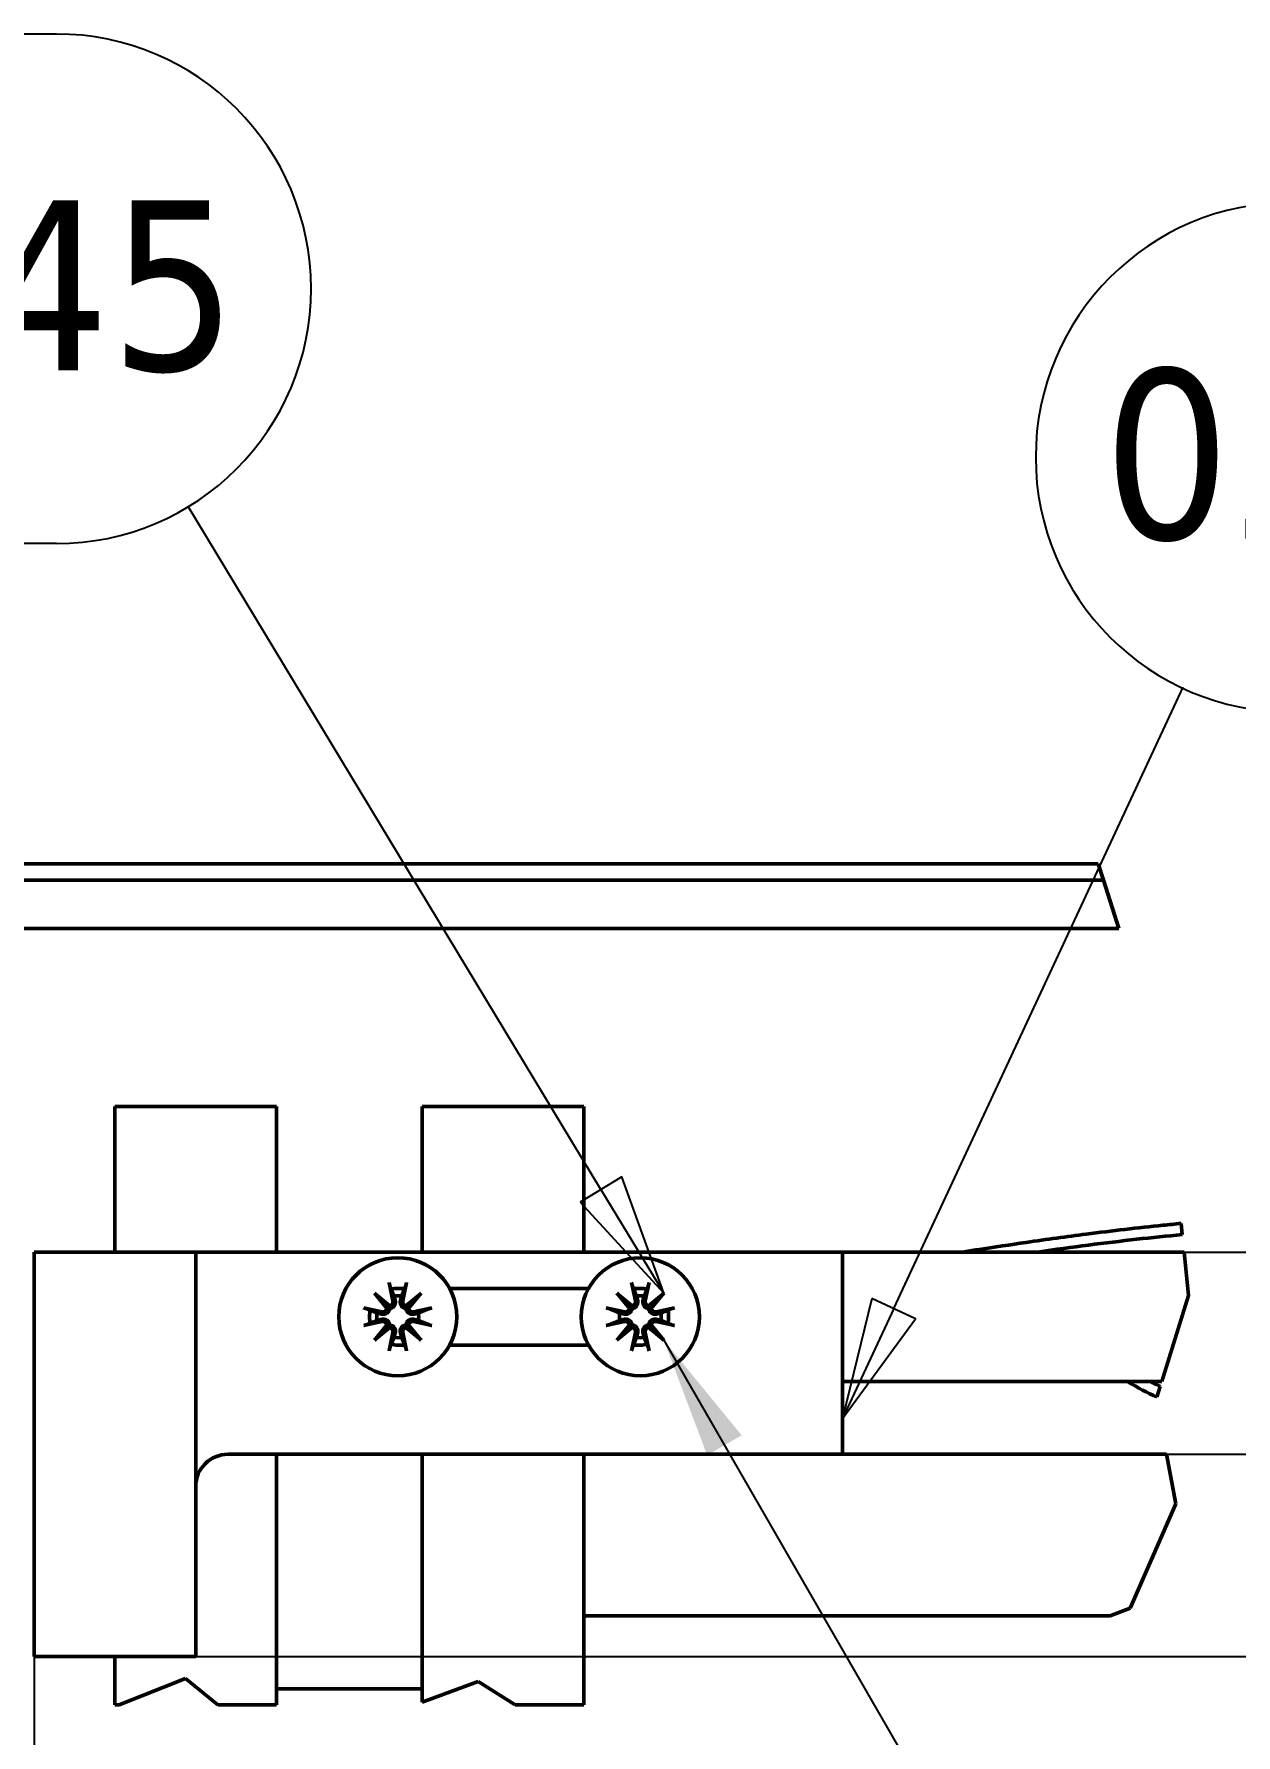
# Model space of a CAD drawing. Header units: millimetres. Extents: x -1346 to 2520, y -2365 to 1874.
# Drawn here: x 876.8 to 1025.5, y 190.1 to 400.4 of the extents above; entities that cross this region are included whole.
import ezdxf

# ---------------------------------------------------------------- set-up
doc = ezdxf.new("R2010")
doc.units = ezdxf.units.MM
doc.header["$LTSCALE"] = 6
for name, color, linetype, lineweight in [('Break Line (ISO)', 7, 'Continuous', 50), ('Dimension (ISO)', 7, 'Continuous', 25), ('Symbol (ISO)', 7, 'Continuous', 25), ('Visible (ISO)', 7, 'Continuous', 50)]:
    doc.layers.add(name, color=color, linetype=linetype, lineweight=lineweight)
doc.styles.add('Note Text (ISO)', font='tahoma.ttf')
doc.dimstyles.new('Default (ISO)', dxfattribs={"dimscale": 6, "dimtxt": 3.5, "dimasz": 2.5, "dimexe": 3.175, "dimexo": 0, "dimgap": 0.762, "dimtad": 1, "dimrnd": 1e-08, "dimzin": 0, "dimtxsty": 'Note Text (ISO)', "dimcen": 0.09, "dimdle": 10, "dimclrd": 256, "dimclre": 256, "dimclrt": 256, "dimazin": 0, "dimtfac": 1.001486, "dimtmove": 0, "dimatfit": 3, "dimfxl": 1, "dimtolj": 1, "dimtzin": 0, "dimlwd": -1, "dimlwe": -1, "dimarcsym": 0})
doc.dimstyles.new('Default - Method 1b (ISO)$7', dxfattribs={"dimscale": 6, "dimtxt": 3.5, "dimasz": 2.5, "dimexe": 3.175, "dimexo": 0, "dimgap": 0.762, "dimtad": 1, "dimtoh": 1, "dimrnd": 1e-08, "dimtxsty": 'Note Text (ISO)', "dimcen": 0.09, "dimdle": 10, "dimclrd": 256, "dimclre": 256, "dimclrt": 256, "dimazin": 2, "dimtfac": 1, "dimtmove": 0, "dimatfit": 3, "dimfxl": 1, "dimtolj": 1, "dimlwd": -1, "dimlwe": -1, "dimarcsym": 0})

# ---------------------------------------------------------------- blocks, each defined once
blk = doc.blocks.new('*D50')
at = {"layer": 'Defpoints', "color": 0, "transparency": 16777216}
for p in [(744.84, 233.82), (876.84, 199.82), (876.84, 140.86)]:
    blk.add_point(p, dxfattribs=at)
at = {"layer": 'Dimension (ISO)', "transparency": 16777216}
for p, q in [((744.84, 233.82), (744.84, 121.81)), ((876.84, 199.82), (876.84, 121.81)), ((759.84, 140.86), (861.84, 140.86))]:
    blk.add_line(p, q, dxfattribs=at)
for points in [[(759.84, 143.36), (759.84, 138.36), (744.84, 140.86)], [(861.84, 143.36), (861.84, 138.36), (876.84, 140.86)]]:
    blk.add_solid(points, dxfattribs=at)
at = {"layer": 'Dimension (ISO)', "transparency": 16777216, "insert": (796.14, 167.26), "char_height": 21, "attachment_point": 1, "style": 'Note Text (ISO)'}
blk.add_mtext('\\A1;66', dxfattribs=at)
blk = doc.blocks.new('Balloon24')
at = {"layer": 'Symbol (ISO)'}
for p, q in [((172.04, 63.265), (172.201, 63.265)), ((163.863, 40.471), (169.831, 53.275)), ((172.04, 52.765), (172.201, 52.765)), ((163.41, 40.682), (162.807, 38.205)), ((164.316, 40.26), (163.41, 40.682)), ((163.863, 40.471), (162.807, 38.205)), ((162.807, 38.205), (164.316, 40.26))]:
    blk.add_line(p, q, dxfattribs=at)
at = {"layer": 'Symbol (ISO)', "flags": 128}
blk.add_lwpolyline([(163.41, 40.682), (162.807, 38.205), (164.316, 40.26), (163.41, 40.682)], dxfattribs=at)
at = {"layer": 'Symbol (ISO)'}
for centre, start, end in [((172.04, 58.015), 90, 270), ((172.201, 58.015), 270, 90)]:
    blk.add_arc(centre, 5.25, start, end, dxfattribs=at)
blk.add_solid([(163.41, 40.682), (162.807, 38.205), (164.316, 40.26), (163.41, 40.682)], dxfattribs=at)
at = {"layer": 'Symbol (ISO)', "insert": (172.121, 58.052), "char_height": 3.5, "attachment_point": 5, "style": 'Note Text (ISO)'}
blk.add_mtext('025', dxfattribs=at)
blk = doc.blocks.new('*D52')
at = {"layer": 'Defpoints', "color": 0, "transparency": 16777216}
for p in [(896.84, 249.82), (896.84, 199.82), (1148.14, 199.82)]:
    blk.add_point(p, dxfattribs=at)
at = {"layer": 'Dimension (ISO)', "transparency": 16777216}
for p, q in [((1148.14, 249.82), (1148.14, 322.77)), ((896.84, 249.82), (1167.19, 249.82)), ((1148.14, 214.82), (1148.14, 234.82)), ((896.84, 199.82), (1167.19, 199.82))]:
    blk.add_line(p, q, dxfattribs=at)
for points in [[(1145.64, 234.82), (1150.64, 234.82), (1148.14, 249.82)], [(1145.64, 214.82), (1150.64, 214.82), (1148.14, 199.82)]]:
    blk.add_solid(points, dxfattribs=at)
at = {"layer": 'Dimension (ISO)', "transparency": 16777216, "insert": (1121.7, 289.7), "char_height": 21, "attachment_point": 1, "rotation": 90, "style": 'Note Text (ISO)'}
blk.add_mtext('\\A1;25', dxfattribs=at)
blk = doc.blocks.new('Balloon25')
at = {"layer": 'Symbol (ISO)'}
for p, q in [((146.602, 66.738), (136.815, 66.738)), ((157.829, 42.926), (149.315, 57.003)), ((146.602, 56.238), (136.815, 56.238)), ((158.257, 43.185), (157.402, 42.667)), ((159.123, 40.787), (158.257, 43.185)), ((157.829, 42.926), (159.123, 40.787)), ((157.402, 42.667), (159.123, 40.787))]:
    blk.add_line(p, q, dxfattribs=at)
at = {"layer": 'Symbol (ISO)', "flags": 128}
blk.add_lwpolyline([(157.402, 42.667), (159.123, 40.787), (158.257, 43.185), (157.402, 42.667)], dxfattribs=at)
at = {"layer": 'Symbol (ISO)'}
for centre, start, end in [((136.815, 61.488), 90, 270), ((146.602, 61.488), 270, 90)]:
    blk.add_arc(centre, 5.25, start, end, dxfattribs=at)
blk.add_solid([(157.402, 42.667), (159.123, 40.787), (158.257, 43.185), (157.402, 42.667)], dxfattribs=at)
at = {"layer": 'Symbol (ISO)', "insert": (141.708, 61.525), "char_height": 3.5, "attachment_point": 5, "style": 'Note Text (ISO)'}
blk.add_mtext('10-1045', dxfattribs=at)
blk = doc.blocks.new('*D58')
at = {"layer": 'Defpoints', "color": 0, "transparency": 16777216}
for p in [(1019.09, 249.82), (976.84, 224.82), (1115.09, 224.82)]:
    blk.add_point(p, dxfattribs=at)
at = {"layer": 'Dimension (ISO)', "transparency": 16777216}
for p, q in [((1115.09, 264.82), (1115.09, 349.2)), ((1019.09, 249.82), (1134.14, 249.82)), ((1115.09, 224.82), (1115.09, 249.82)), ((976.84, 224.82), (1134.14, 224.82)), ((1115.09, 209.82), (1115.09, 194.82))]:
    blk.add_line(p, q, dxfattribs=at)
for points in [[(1112.59, 264.82), (1117.59, 264.82), (1115.09, 249.82)], [(1112.59, 209.82), (1117.59, 209.82), (1115.09, 224.82)]]:
    blk.add_solid(points, dxfattribs=at)
at = {"layer": 'Dimension (ISO)', "transparency": 16777216, "insert": (1083.86, 293.27), "char_height": 21, "attachment_point": 1, "rotation": 90, "style": 'Note Text (ISO)'}
blk.add_mtext('\\A1;12,5', dxfattribs=at)

msp = doc.modelspace()

# ---------------------------------------------------------------- linework, layer by layer
at = {"layer": 'Break Line (ISO)'}
for p, q in [((1008.49, 297.82), (1009.12, 295.82)), ((1009.12, 295.82), (1011.01, 289.82)), ((1018.73, 253.36), (1018.87, 251.98)), ((1019.09, 249.82), (1019.64, 244.46)), ((1019.64, 244.46), (1016.34, 233.82)), ((1016.15, 233.21), (1015.74, 231.88)), ((1018.08, 218.69), (1016.92, 224.82)), ((1012.42, 205.8), (1018.08, 218.69)), ((1009.94, 204.82), (1012.42, 205.8)), ((887.39, 193.82), (895.58, 197.11)), ((895.58, 197.11), (899.59, 193.82)), ((924.84, 194.15), (931.78, 196.7)), ((931.78, 196.7), (936.34, 193.82))]:
    msp.add_line(p, q, dxfattribs=at)
at = {"layer": 'Visible (ISO)'}
for p, q in [((769.84, 297.82), (1008.49, 297.82)), ((744.84, 295.82), (1009.12, 295.82)), ((744.84, 289.82), (1011.01, 289.82)), ((886.84, 267.82), (886.84, 249.82)), ((906.84, 267.82), (886.84, 267.82)), ((906.84, 249.82), (906.84, 267.82)), ((924.84, 267.82), (924.84, 249.82)), ((944.84, 267.82), (924.84, 267.82)), ((944.84, 249.82), (944.84, 267.82)), ((896.84, 249.82), (876.84, 249.82)), ((876.84, 249.82), (876.84, 199.82)), ((896.84, 199.82), (896.84, 249.82)), ((896.84, 249.82), (976.84, 249.82)), ((976.84, 249.82), (976.84, 224.82)), ((976.84, 249.82), (1019.09, 249.82)), ((918.94, 244.72), (920.84, 243.17)), ((918.94, 244.72), (920.49, 243.18)), ((920.5, 242.83), (918.94, 244.72)), ((920.76, 246.04), (921.24, 243.78)), ((922.69, 245.32), (921.84, 245.32)), ((922.92, 246.04), (922.45, 243.78)), ((922.85, 243.17), (924.74, 244.72)), ((924.74, 244.72), (923.18, 242.83)), ((924.74, 244.72), (923.19, 243.18)), ((945.43, 245.32), (928.25, 245.32)), ((948.94, 244.72), (950.84, 243.17)), ((948.94, 244.72), (950.49, 243.18)), ((950.5, 242.83), (948.94, 244.72)), ((950.76, 246.04), (951.24, 243.78)), ((951.84, 245.32), (950.99, 245.32)), ((952.92, 246.04), (952.45, 243.78)), ((952.85, 243.17), (954.74, 244.72)), ((954.74, 244.72), (953.18, 242.83)), ((954.74, 244.72), (953.19, 243.18)), ((917.62, 242.91), (919.88, 242.43)), ((920.49, 243.18), (920.82, 242.84)), ((923.19, 243.18), (922.86, 242.84)), ((926.06, 242.91), (923.8, 242.43)), ((947.62, 242.91), (949.88, 242.43)), ((950.49, 243.18), (950.82, 242.84)), ((953.19, 243.18), (952.86, 242.84)), ((956.06, 242.91), (953.8, 242.43)), ((917.62, 240.74), (919.88, 241.22)), ((918.94, 238.92), (920.5, 240.82)), ((920.84, 240.48), (918.94, 238.92)), ((918.94, 238.92), (920.49, 240.47)), ((920.49, 240.47), (920.82, 240.81)), ((920.76, 237.61), (921.24, 239.87)), ((922.92, 237.61), (922.45, 239.87)), ((924.74, 238.92), (922.85, 240.48)), ((923.19, 240.47), (922.86, 240.81)), ((923.18, 240.82), (924.74, 238.92)), ((924.74, 238.92), (923.19, 240.47)), ((926.06, 240.74), (923.8, 241.22)), ((947.62, 240.74), (949.88, 241.22)), ((948.94, 238.92), (950.5, 240.82)), ((950.84, 240.48), (948.94, 238.92)), ((948.94, 238.92), (950.49, 240.47)), ((950.49, 240.47), (950.82, 240.81)), ((950.76, 237.61), (951.24, 239.87)), ((952.92, 237.61), (952.45, 239.87)), ((954.74, 238.92), (952.85, 240.48)), ((953.19, 240.47), (952.86, 240.81)), ((953.18, 240.82), (954.74, 238.92)), ((954.74, 238.92), (953.19, 240.47)), ((956.06, 240.74), (953.8, 241.22)), ((921.84, 238.32), (922.69, 238.32)), ((928.25, 238.32), (945.43, 238.32)), ((950.99, 238.32), (951.84, 238.32)), ((976.84, 233.82), (1016.34, 233.82)), ((976.84, 224.82), (900.84, 224.82)), ((906.84, 224.82), (906.84, 214.82)), ((924.84, 214.82), (924.84, 224.82)), ((944.84, 224.82), (944.84, 214.82)), ((1016.92, 224.82), (976.84, 224.82)), ((906.84, 193.82), (906.84, 214.82)), ((924.84, 214.82), (924.84, 194.15)), ((944.84, 193.82), (944.84, 214.82)), ((1009.94, 204.82), (944.84, 204.82)), ((876.84, 199.82), (896.84, 199.82)), ((886.84, 199.82), (886.84, 193.82)), ((924.84, 195.82), (906.84, 195.82)), ((887.39, 193.82), (886.84, 193.82)), ((906.84, 193.82), (899.59, 193.82)), ((944.84, 193.82), (936.34, 193.82))]:
    msp.add_line(p, q, dxfattribs=at)
for centre in [(921.84, 241.82), (951.84, 241.82)]:
    msp.add_circle(centre, 7.3, dxfattribs=at)
for centre, radius, start, end in [((921.84, 241.82), 3.5, 90, 103.7084), ((921.84, 241.82), 2.59, 79.7707, 100.2293), ((951.84, 241.82), 2.59, 79.7707, 100.2293), ((951.84, 241.82), 3.5, 76.2916, 90), ((921.84, 241.82), 3.5, 166.2916, 193.7084), ((921.84, 241.82), 2.59, 169.7707, 190.2293), ((919.99, 242.94), 0.521, 258.0665, 347.8988), ((920.73, 243.67), 0.521, 282.1012, 11.9335), ((922.96, 243.67), 0.521, 168.0665, 257.8988), ((923.69, 242.94), 0.521, 192.1012, 281.9335), ((921.84, 241.82), 2.59, 349.7707, 10.2293), ((951.84, 241.82), 2.59, 169.7707, 190.2293), ((949.99, 242.94), 0.521, 258.0665, 347.8988), ((950.73, 243.67), 0.521, 282.1012, 11.9335), ((952.96, 243.67), 0.521, 168.0665, 257.8988), ((953.69, 242.94), 0.521, 192.1012, 281.9335), ((951.84, 241.82), 2.59, 349.7707, 10.2293), ((951.84, 241.82), 3.5, 346.2916, 13.7084), ((919.99, 240.71), 0.521, 12.1012, 101.9335), ((920.73, 239.97), 0.521, 348.0665, 77.8988), ((922.96, 239.97), 0.521, 102.1012, 191.9335), ((923.69, 240.71), 0.521, 78.0665, 167.8988), ((949.99, 240.71), 0.521, 12.1012, 101.9335), ((950.73, 239.97), 0.521, 348.0665, 77.8988), ((952.96, 239.97), 0.521, 102.1012, 191.9335), ((953.69, 240.71), 0.521, 78.0665, 167.8988), ((921.84, 241.82), 3.5, 256.2916, 270), ((921.84, 241.82), 2.59, 259.7707, 280.2293), ((951.84, 241.82), 2.59, 259.7707, 280.2293), ((951.84, 241.82), 3.5, 270, 283.7084), ((900.84, 220.82), 4, 90, 180)]:
    msp.add_arc(centre, radius, start, end, dxfattribs=at)
for centre, major_axis, start_param, end_param in [((920.68, 243.62), (0.307, 0.373), 3.427323, 4.166138), ((920.05, 242.98), (0.373, 0.307), 5.25864, 5.997455), ((923, 243.62), (0.307, -0.373), 5.25864, 5.997455), ((923.64, 242.98), (0.373, -0.307), 3.427323, 4.166138), ((950.68, 243.62), (0.307, 0.373), 3.427323, 4.166138), ((950.05, 242.98), (0.373, 0.307), 5.25864, 5.997455), ((953, 243.62), (0.307, -0.373), 5.25864, 5.997455), ((953.64, 242.98), (0.373, -0.307), 3.427323, 4.166138), ((920.05, 240.66), (-0.373, 0.307), 3.427323, 4.166138), ((920.68, 240.03), (-0.307, 0.373), 5.25864, 5.997455), ((923, 240.03), (-0.307, -0.373), 3.427323, 4.166138), ((923.64, 240.66), (-0.373, -0.307), 5.25864, 5.997455), ((950.05, 240.66), (-0.373, 0.307), 3.427323, 4.166138), ((950.68, 240.03), (-0.307, 0.373), 5.25864, 5.997455), ((953, 240.03), (-0.307, -0.373), 3.427323, 4.166138), ((953.64, 240.66), (-0.373, -0.307), 5.25864, 5.997455)]:
    msp.add_ellipse(centre, major_axis=major_axis, ratio=0.988452, start_param=start_param, end_param=end_param, dxfattribs=at)
for points, knots in [([(1018.73, 253.36), (1017.98, 253.28), (1017.23, 253.21), (1016.47, 253.13), (1013.38, 252.82), (1010.23, 252.45), (1007, 252.04), (1004.6, 251.73), (1002.14, 251.39), (999.56, 251.01), (997.64, 250.73), (995.64, 250.43), (993.56, 250.11), (992.94, 250.02), (992.32, 249.92), (991.68, 249.82)], [6.059671, 6.059671, 6.059671, 6.059671, 6.174198, 6.174198, 6.174198, 6.641867, 6.641867, 6.641867, 6.989745, 6.989745, 6.989745, 7.248516, 7.248516, 7.248516, 7.325529, 7.325529, 7.325529, 7.325529]), ([(1018.87, 251.98), (1017.02, 251.8), (1015.13, 251.61), (1013.23, 251.4), (1009.31, 250.96), (1005.33, 250.44), (1001, 249.82)], [6.1323515, 6.1323515, 6.1323515, 6.1323515, 6.4151849, 6.4151849, 6.4151849, 6.998468, 6.998468, 6.998468, 6.998468]), ([(920.85, 245.69), (920.85, 245.7), (920.84, 245.73), (920.82, 245.79), (920.8, 245.84), (920.78, 245.93), (920.77, 245.99), (920.76, 246.04)], [0.07019749, 0.07019749, 0.07019749, 0.07019749, 0.07644591, 0.07644591, 0.08406722, 0.08406722, 0.09169213, 0.09169213, 0.09169213, 0.09169213]), ([(922.92, 246.04), (922.91, 245.99), (922.9, 245.93), (922.88, 245.84), (922.86, 245.79), (922.84, 245.73), (922.84, 245.7), (922.83, 245.69)], [0.03061008, 0.03061008, 0.03061008, 0.03061008, 0.03823499, 0.03823499, 0.0458563, 0.0458563, 0.05210472, 0.05210472, 0.05210472, 0.05210472]), ([(950.85, 245.69), (950.85, 245.7), (950.84, 245.73), (950.82, 245.79), (950.8, 245.84), (950.78, 245.93), (950.77, 245.99), (950.76, 246.04)], [0.07019749, 0.07019749, 0.07019749, 0.07019749, 0.07644591, 0.07644591, 0.08406722, 0.08406722, 0.09169213, 0.09169213, 0.09169213, 0.09169213]), ([(952.92, 246.04), (952.91, 245.99), (952.9, 245.93), (952.88, 245.84), (952.86, 245.79), (952.84, 245.73), (952.84, 245.7), (952.83, 245.69)], [0.03061008, 0.03061008, 0.03061008, 0.03061008, 0.03823499, 0.03823499, 0.0458563, 0.0458563, 0.05210472, 0.05210472, 0.05210472, 0.05210472]), ([(917.62, 242.91), (917.67, 242.9), (917.73, 242.88), (917.82, 242.86), (917.87, 242.85), (917.93, 242.83), (917.96, 242.82), (917.98, 242.81)], [0.03061008, 0.03061008, 0.03061008, 0.03061008, 0.03823499, 0.03823499, 0.0458563, 0.0458563, 0.05210472, 0.05210472, 0.05210472, 0.05210472]), ([(920.82, 242.84), (920.82, 242.8), (920.81, 242.76), (920.78, 242.64), (920.75, 242.57), (920.67, 242.44), (920.62, 242.38), (920.51, 242.27), (920.44, 242.23), (920.31, 242.17), (920.23, 242.14), (920.06, 242.12), (919.98, 242.12), (919.9, 242.13), (919.87, 242.13), (919.85, 242.14), (919.82, 242.15)], [-0.06590291, -0.06590291, -0.06590291, -0.06590291, -0.0596617, -0.0596617, -0.04848472, -0.04848472, -0.03730774, -0.03730774, -0.02613076, -0.02613076, -0.01306538, -0.01306538, 0, 0, 0, 0.00449293, 0.00449293, 0.00449293, 0.00449293]), ([(921.52, 243.84), (921.53, 243.82), (921.53, 243.79), (921.55, 243.69), (921.55, 243.6), (921.52, 243.44), (921.5, 243.36), (921.43, 243.22), (921.39, 243.16), (921.29, 243.04), (921.23, 242.99), (921.1, 242.91), (921.02, 242.88), (920.91, 242.85), (920.86, 242.85), (920.82, 242.84)], [0.15793693, 0.15793693, 0.15793693, 0.15793693, 0.16242986, 0.16242986, 0.17549524, 0.17549524, 0.18856062, 0.18856062, 0.1997376, 0.1997376, 0.21091458, 0.21091458, 0.22209156, 0.22209156, 0.22833277, 0.22833277, 0.22833277, 0.22833277]), ([(922.86, 242.84), (922.82, 242.85), (922.77, 242.85), (922.66, 242.88), (922.58, 242.91), (922.46, 242.99), (922.39, 243.04), (922.29, 243.16), (922.25, 243.22), (922.18, 243.36), (922.16, 243.44), (922.13, 243.6), (922.13, 243.69), (922.15, 243.76), (922.15, 243.79), (922.16, 243.82), (922.16, 243.84)], [-0.06590291, -0.06590291, -0.06590291, -0.06590291, -0.0596617, -0.0596617, -0.04848472, -0.04848472, -0.03730774, -0.03730774, -0.02613076, -0.02613076, -0.01306538, -0.01306538, 0, 0, 0, 0.00449293, 0.00449293, 0.00449293, 0.00449293]), ([(923.86, 242.15), (923.83, 242.14), (923.81, 242.13), (923.7, 242.12), (923.62, 242.12), (923.45, 242.14), (923.37, 242.17), (923.24, 242.23), (923.17, 242.27), (923.06, 242.38), (923.01, 242.44), (922.93, 242.57), (922.9, 242.64), (922.87, 242.76), (922.86, 242.8), (922.86, 242.84)], [0.15793693, 0.15793693, 0.15793693, 0.15793693, 0.16242986, 0.16242986, 0.17549524, 0.17549524, 0.18856062, 0.18856062, 0.1997376, 0.1997376, 0.21091458, 0.21091458, 0.22209156, 0.22209156, 0.22833277, 0.22833277, 0.22833277, 0.22833277]), ([(925.7, 242.81), (925.72, 242.82), (925.75, 242.83), (925.81, 242.85), (925.86, 242.86), (925.95, 242.88), (926.01, 242.9), (926.06, 242.91)], [0.07019749, 0.07019749, 0.07019749, 0.07019749, 0.07644591, 0.07644591, 0.08406722, 0.08406722, 0.09169213, 0.09169213, 0.09169213, 0.09169213]), ([(947.62, 242.91), (947.67, 242.9), (947.73, 242.88), (947.82, 242.86), (947.87, 242.85), (947.93, 242.83), (947.96, 242.82), (947.98, 242.81)], [0.03061008, 0.03061008, 0.03061008, 0.03061008, 0.03823499, 0.03823499, 0.0458563, 0.0458563, 0.05210472, 0.05210472, 0.05210472, 0.05210472]), ([(950.82, 242.84), (950.82, 242.8), (950.81, 242.76), (950.78, 242.64), (950.75, 242.57), (950.67, 242.44), (950.62, 242.38), (950.51, 242.27), (950.44, 242.23), (950.31, 242.17), (950.23, 242.14), (950.06, 242.12), (949.98, 242.12), (949.9, 242.13), (949.87, 242.13), (949.85, 242.14), (949.82, 242.15)], [-0.06590291, -0.06590291, -0.06590291, -0.06590291, -0.0596617, -0.0596617, -0.04848472, -0.04848472, -0.03730774, -0.03730774, -0.02613076, -0.02613076, -0.01306538, -0.01306538, 0, 0, 0, 0.00449293, 0.00449293, 0.00449293, 0.00449293]), ([(951.52, 243.84), (951.53, 243.82), (951.53, 243.79), (951.55, 243.69), (951.55, 243.6), (951.52, 243.44), (951.5, 243.36), (951.43, 243.22), (951.39, 243.16), (951.29, 243.04), (951.23, 242.99), (951.1, 242.91), (951.02, 242.88), (950.91, 242.85), (950.86, 242.85), (950.82, 242.84)], [0.15793693, 0.15793693, 0.15793693, 0.15793693, 0.16242986, 0.16242986, 0.17549524, 0.17549524, 0.18856062, 0.18856062, 0.1997376, 0.1997376, 0.21091458, 0.21091458, 0.22209156, 0.22209156, 0.22833277, 0.22833277, 0.22833277, 0.22833277]), ([(952.86, 242.84), (952.82, 242.85), (952.77, 242.85), (952.66, 242.88), (952.58, 242.91), (952.46, 242.99), (952.39, 243.04), (952.29, 243.16), (952.25, 243.22), (952.18, 243.36), (952.16, 243.44), (952.13, 243.6), (952.13, 243.69), (952.15, 243.76), (952.15, 243.79), (952.16, 243.82), (952.16, 243.84)], [-0.06590291, -0.06590291, -0.06590291, -0.06590291, -0.0596617, -0.0596617, -0.04848472, -0.04848472, -0.03730774, -0.03730774, -0.02613076, -0.02613076, -0.01306538, -0.01306538, 0, 0, 0, 0.00449293, 0.00449293, 0.00449293, 0.00449293]), ([(953.86, 242.15), (953.83, 242.14), (953.81, 242.13), (953.7, 242.12), (953.62, 242.12), (953.45, 242.14), (953.37, 242.17), (953.24, 242.23), (953.17, 242.27), (953.06, 242.38), (953.01, 242.44), (952.93, 242.57), (952.9, 242.64), (952.87, 242.76), (952.86, 242.8), (952.86, 242.84)], [0.15793693, 0.15793693, 0.15793693, 0.15793693, 0.16242986, 0.16242986, 0.17549524, 0.17549524, 0.18856062, 0.18856062, 0.1997376, 0.1997376, 0.21091458, 0.21091458, 0.22209156, 0.22209156, 0.22833277, 0.22833277, 0.22833277, 0.22833277]), ([(955.7, 242.81), (955.72, 242.82), (955.75, 242.83), (955.81, 242.85), (955.86, 242.86), (955.95, 242.88), (956.01, 242.9), (956.06, 242.91)], [0.07019749, 0.07019749, 0.07019749, 0.07019749, 0.07644591, 0.07644591, 0.08406722, 0.08406722, 0.09169213, 0.09169213, 0.09169213, 0.09169213]), ([(917.98, 240.84), (917.96, 240.83), (917.93, 240.82), (917.87, 240.8), (917.82, 240.79), (917.73, 240.76), (917.67, 240.75), (917.62, 240.74)], [0.07019749, 0.07019749, 0.07019749, 0.07019749, 0.07644591, 0.07644591, 0.08406722, 0.08406722, 0.09169213, 0.09169213, 0.09169213, 0.09169213]), ([(919.82, 241.5), (919.85, 241.51), (919.87, 241.51), (919.98, 241.53), (920.06, 241.53), (920.23, 241.51), (920.31, 241.48), (920.44, 241.42), (920.51, 241.37), (920.62, 241.27), (920.67, 241.21), (920.75, 241.08), (920.78, 241.01), (920.81, 240.89), (920.82, 240.85), (920.82, 240.81)], [0.15793693, 0.15793693, 0.15793693, 0.15793693, 0.16242986, 0.16242986, 0.17549524, 0.17549524, 0.18856062, 0.18856062, 0.1997376, 0.1997376, 0.21091458, 0.21091458, 0.22209156, 0.22209156, 0.22833277, 0.22833277, 0.22833277, 0.22833277]), ([(920.82, 240.81), (920.86, 240.8), (920.91, 240.8), (921.02, 240.77), (921.1, 240.73), (921.23, 240.66), (921.29, 240.61), (921.39, 240.49), (921.43, 240.43), (921.5, 240.29), (921.52, 240.21), (921.55, 240.04), (921.55, 239.96), (921.54, 239.88), (921.53, 239.86), (921.53, 239.83), (921.52, 239.81)], [-0.06590291, -0.06590291, -0.06590291, -0.06590291, -0.0596617, -0.0596617, -0.04848472, -0.04848472, -0.03730774, -0.03730774, -0.02613076, -0.02613076, -0.01306538, -0.01306538, 0, 0, 0, 0.00449293, 0.00449293, 0.00449293, 0.00449293]), ([(922.16, 239.81), (922.16, 239.83), (922.15, 239.86), (922.13, 239.96), (922.13, 240.04), (922.16, 240.21), (922.18, 240.29), (922.25, 240.43), (922.29, 240.49), (922.39, 240.61), (922.46, 240.66), (922.58, 240.73), (922.66, 240.77), (922.77, 240.8), (922.82, 240.8), (922.86, 240.81)], [0.15793693, 0.15793693, 0.15793693, 0.15793693, 0.16242986, 0.16242986, 0.17549524, 0.17549524, 0.18856062, 0.18856062, 0.1997376, 0.1997376, 0.21091458, 0.21091458, 0.22209156, 0.22209156, 0.22833277, 0.22833277, 0.22833277, 0.22833277]), ([(922.86, 240.81), (922.86, 240.85), (922.87, 240.89), (922.9, 241.01), (922.93, 241.08), (923.01, 241.21), (923.06, 241.27), (923.17, 241.37), (923.24, 241.42), (923.37, 241.48), (923.45, 241.51), (923.62, 241.53), (923.7, 241.53), (923.78, 241.52), (923.81, 241.51), (923.83, 241.51), (923.86, 241.5)], [-0.06590291, -0.06590291, -0.06590291, -0.06590291, -0.0596617, -0.0596617, -0.04848472, -0.04848472, -0.03730774, -0.03730774, -0.02613076, -0.02613076, -0.01306538, -0.01306538, 0, 0, 0, 0.00449293, 0.00449293, 0.00449293, 0.00449293]), ([(926.06, 240.74), (926.01, 240.75), (925.95, 240.76), (925.86, 240.79), (925.81, 240.8), (925.75, 240.82), (925.72, 240.83), (925.7, 240.84)], [0.03061008, 0.03061008, 0.03061008, 0.03061008, 0.03823499, 0.03823499, 0.0458563, 0.0458563, 0.05210472, 0.05210472, 0.05210472, 0.05210472]), ([(947.98, 240.84), (947.96, 240.83), (947.93, 240.82), (947.87, 240.8), (947.82, 240.79), (947.73, 240.76), (947.67, 240.75), (947.62, 240.74)], [0.07019749, 0.07019749, 0.07019749, 0.07019749, 0.07644591, 0.07644591, 0.08406722, 0.08406722, 0.09169213, 0.09169213, 0.09169213, 0.09169213]), ([(949.82, 241.5), (949.85, 241.51), (949.87, 241.51), (949.98, 241.53), (950.06, 241.53), (950.23, 241.51), (950.31, 241.48), (950.44, 241.42), (950.51, 241.37), (950.62, 241.27), (950.67, 241.21), (950.75, 241.08), (950.78, 241.01), (950.81, 240.89), (950.82, 240.85), (950.82, 240.81)], [0.15793693, 0.15793693, 0.15793693, 0.15793693, 0.16242986, 0.16242986, 0.17549524, 0.17549524, 0.18856062, 0.18856062, 0.1997376, 0.1997376, 0.21091458, 0.21091458, 0.22209156, 0.22209156, 0.22833277, 0.22833277, 0.22833277, 0.22833277]), ([(950.82, 240.81), (950.86, 240.8), (950.91, 240.8), (951.02, 240.77), (951.1, 240.73), (951.23, 240.66), (951.29, 240.61), (951.39, 240.49), (951.43, 240.43), (951.5, 240.29), (951.52, 240.21), (951.55, 240.04), (951.55, 239.96), (951.54, 239.88), (951.53, 239.86), (951.53, 239.83), (951.52, 239.81)], [-0.06590291, -0.06590291, -0.06590291, -0.06590291, -0.0596617, -0.0596617, -0.04848472, -0.04848472, -0.03730774, -0.03730774, -0.02613076, -0.02613076, -0.01306538, -0.01306538, 0, 0, 0, 0.00449293, 0.00449293, 0.00449293, 0.00449293]), ([(952.16, 239.81), (952.16, 239.83), (952.15, 239.86), (952.13, 239.96), (952.13, 240.04), (952.16, 240.21), (952.18, 240.29), (952.25, 240.43), (952.29, 240.49), (952.39, 240.61), (952.46, 240.66), (952.58, 240.73), (952.66, 240.77), (952.77, 240.8), (952.82, 240.8), (952.86, 240.81)], [0.15793693, 0.15793693, 0.15793693, 0.15793693, 0.16242986, 0.16242986, 0.17549524, 0.17549524, 0.18856062, 0.18856062, 0.1997376, 0.1997376, 0.21091458, 0.21091458, 0.22209156, 0.22209156, 0.22833277, 0.22833277, 0.22833277, 0.22833277]), ([(952.86, 240.81), (952.86, 240.85), (952.87, 240.89), (952.9, 241.01), (952.93, 241.08), (953.01, 241.21), (953.06, 241.27), (953.17, 241.37), (953.24, 241.42), (953.37, 241.48), (953.45, 241.51), (953.62, 241.53), (953.7, 241.53), (953.78, 241.52), (953.81, 241.51), (953.83, 241.51), (953.86, 241.5)], [-0.06590291, -0.06590291, -0.06590291, -0.06590291, -0.0596617, -0.0596617, -0.04848472, -0.04848472, -0.03730774, -0.03730774, -0.02613076, -0.02613076, -0.01306538, -0.01306538, 0, 0, 0, 0.00449293, 0.00449293, 0.00449293, 0.00449293]), ([(956.06, 240.74), (956.01, 240.75), (955.95, 240.76), (955.86, 240.79), (955.81, 240.8), (955.75, 240.82), (955.72, 240.83), (955.7, 240.84)], [0.03061008, 0.03061008, 0.03061008, 0.03061008, 0.03823499, 0.03823499, 0.0458563, 0.0458563, 0.05210472, 0.05210472, 0.05210472, 0.05210472]), ([(920.76, 237.61), (920.77, 237.66), (920.78, 237.71), (920.8, 237.8), (920.82, 237.85), (920.84, 237.92), (920.85, 237.94), (920.85, 237.96)], [0.03061008, 0.03061008, 0.03061008, 0.03061008, 0.03823499, 0.03823499, 0.0458563, 0.0458563, 0.05210472, 0.05210472, 0.05210472, 0.05210472]), ([(922.83, 237.96), (922.84, 237.94), (922.84, 237.92), (922.86, 237.85), (922.88, 237.8), (922.9, 237.71), (922.91, 237.66), (922.92, 237.61)], [0.07019749, 0.07019749, 0.07019749, 0.07019749, 0.07644591, 0.07644591, 0.08406722, 0.08406722, 0.09169213, 0.09169213, 0.09169213, 0.09169213]), ([(950.76, 237.61), (950.77, 237.66), (950.78, 237.71), (950.8, 237.8), (950.82, 237.85), (950.84, 237.92), (950.85, 237.94), (950.85, 237.96)], [0.03061008, 0.03061008, 0.03061008, 0.03061008, 0.03823499, 0.03823499, 0.0458563, 0.0458563, 0.05210472, 0.05210472, 0.05210472, 0.05210472]), ([(952.83, 237.96), (952.84, 237.94), (952.84, 237.92), (952.86, 237.85), (952.88, 237.8), (952.9, 237.71), (952.91, 237.66), (952.92, 237.61)], [0.07019749, 0.07019749, 0.07019749, 0.07019749, 0.07644591, 0.07644591, 0.08406722, 0.08406722, 0.09169213, 0.09169213, 0.09169213, 0.09169213])]:
    msp.add_open_spline(points, degree=3, knots=knots, dxfattribs=at)
for points, weights in [([(920.85, 245.69), (920.92, 245.52), (920.98, 245.37)], [1.00292654222, 1.00721437006, 1.00963225371]), ([(921.04, 245.23), (921.23, 244.74), (921.38, 244.38)], [1.01153440286, 1.01671079447, 1]), ([(921.38, 244.38), (921.46, 244.08), (921.52, 243.84)], [1, 1.12336464918, 1.24422028802]), ([(922.16, 243.84), (922.22, 244.08), (922.3, 244.38)], [1.24422028802, 1.12336464918, 1]), ([(922.3, 244.38), (922.46, 244.78), (922.68, 245.32)], [1, 1.0182798709, 1.01036935074]), ([(922.7, 245.37), (922.76, 245.52), (922.83, 245.69)], [1.00963225371, 1.00721437006, 1.00292654222]), ([(950.85, 245.69), (950.92, 245.52), (950.98, 245.37)], [1.00292654222, 1.00721437006, 1.00963225371]), ([(951, 245.32), (951.22, 244.78), (951.38, 244.38)], [1.01036935074, 1.0182798709, 1]), ([(951.38, 244.38), (951.46, 244.08), (951.52, 243.84)], [1, 1.12336464918, 1.24422028802]), ([(952.16, 243.84), (952.22, 244.08), (952.3, 244.38)], [1.24422028802, 1.12336464918, 1]), ([(952.3, 244.38), (952.45, 244.74), (952.64, 245.23)], [1, 1.01671079447, 1.01153440286]), ([(952.7, 245.37), (952.76, 245.52), (952.83, 245.69)], [1.00963225371, 1.00721437006, 1.00292654222]), ([(918.29, 242.68), (918.14, 242.74), (917.98, 242.81)], [1.00963225371, 1.00721437006, 1.00292654222]), ([(919.29, 242.28), (918.92, 242.43), (918.43, 242.63)], [1, 1.01671079447, 1.01153440287]), ([(919.82, 242.15), (919.59, 242.21), (919.29, 242.28)], [1.24422028802, 1.12336464918, 1]), ([(924.39, 242.28), (924.09, 242.21), (923.86, 242.15)], [1, 1.12336464918, 1.24422028802]), ([(925.7, 242.81), (924.91, 242.49), (924.39, 242.28)], [1.00292654222, 1.02395882036, 1]), ([(949.29, 242.28), (948.77, 242.49), (947.98, 242.81)], [1, 1.02395882035, 1.00292654222]), ([(949.82, 242.15), (949.59, 242.21), (949.29, 242.28)], [1.24422028802, 1.12336464918, 1]), ([(954.39, 242.28), (954.09, 242.21), (953.86, 242.15)], [1, 1.12336464918, 1.24422028802]), ([(955.25, 242.63), (954.76, 242.43), (954.39, 242.28)], [1.01153440287, 1.01671079447, 1]), ([(955.7, 242.81), (955.54, 242.74), (955.39, 242.68)], [1.00292654222, 1.00721437006, 1.00963225371]), ([(917.98, 240.84), (918.14, 240.9), (918.29, 240.96)], [1.00292654222, 1.00721437006, 1.00963225371]), ([(918.43, 241.02), (918.92, 241.22), (919.29, 241.36)], [1.01153440287, 1.01671079447, 1]), ([(919.29, 241.36), (919.59, 241.44), (919.82, 241.5)], [1, 1.12336464918, 1.24422028802]), ([(921.52, 239.81), (921.46, 239.57), (921.38, 239.27)], [1.24422028802, 1.12336464918, 1]), ([(922.3, 239.27), (922.22, 239.57), (922.16, 239.81)], [1, 1.12336464918, 1.24422028802]), ([(923.86, 241.5), (924.09, 241.44), (924.39, 241.36)], [1.24422028802, 1.12336464918, 1]), ([(924.39, 241.36), (924.91, 241.15), (925.7, 240.84)], [1, 1.02395882036, 1.00292654222]), ([(947.98, 240.84), (948.77, 241.15), (949.29, 241.36)], [1.00292654222, 1.02395882036, 1]), ([(949.29, 241.36), (949.59, 241.44), (949.82, 241.5)], [1, 1.12336464918, 1.24422028802]), ([(951.52, 239.81), (951.46, 239.57), (951.38, 239.27)], [1.24422028802, 1.12336464918, 1]), ([(952.3, 239.27), (952.22, 239.57), (952.16, 239.81)], [1, 1.12336464918, 1.24422028802]), ([(953.86, 241.5), (954.09, 241.44), (954.39, 241.36)], [1.24422028802, 1.12336464918, 1]), ([(954.39, 241.36), (954.76, 241.22), (955.25, 241.02)], [1, 1.01671079447, 1.01153440287]), ([(955.39, 240.96), (955.54, 240.9), (955.7, 240.84)], [1.00963225371, 1.00721437006, 1.00292654222]), ([(920.98, 238.28), (920.92, 238.13), (920.85, 237.96)], [1.00963225371, 1.00721437006, 1.00292654222]), ([(921.38, 239.27), (921.23, 238.91), (921.04, 238.42)], [1, 1.01671079447, 1.01153440286]), ([(922.68, 238.32), (922.46, 238.87), (922.3, 239.27)], [1.01036935074, 1.0182798709, 1]), ([(922.83, 237.96), (922.76, 238.13), (922.7, 238.28)], [1.00292654222, 1.00721437006, 1.00963225371]), ([(950.98, 238.28), (950.92, 238.13), (950.85, 237.96)], [1.00963225371, 1.00721437006, 1.00292654222]), ([(951.38, 239.27), (951.22, 238.87), (951, 238.32)], [1, 1.0182798709, 1.01036935074]), ([(952.64, 238.42), (952.45, 238.91), (952.3, 239.27)], [1.01153440286, 1.01671079447, 1]), ([(952.83, 237.96), (952.76, 238.13), (952.7, 238.28)], [1.00292654222, 1.00721437006, 1.00963225371])]:
    msp.add_rational_spline(points, weights, degree=2, dxfattribs=at)
for points in [[(1012.08, 233.82), (1013.36, 233.04), (1014.58, 232.4), (1015.74, 231.88)], [(1014.89, 233.82), (1015.32, 233.6), (1015.74, 233.4), (1016.15, 233.21)]]:
    msp.add_open_spline(points, degree=3, dxfattribs=at)

# ---------------------------------------------------------------- block references
at = {"layer": 'Symbol (ISO)', "xscale": 6, "yscale": 6, "zscale": 6}
for name in ['Balloon25', 'Balloon24']:
    msp.add_blockref(name, (0, 0), dxfattribs=at)

# ---------------------------------------------------------------- dimensions: what is measured, and where the dimension line sits
at = {"layer": 'Dimension (ISO)'}
for base, p1, p2, angle, override, picture, middle in [((1115.09, 224.82), (1019.09, 249.82), (976.84, 224.82), 270, {"dimgap": 0.762, "dimdec": 1, "dimlfac": 0.5, "dimtol": 0, "dimlim": 0, "dimtp": 0, "dimtm": 0, "dimtdec": 2, "dimtofl": 1, "dimatfit": 1}, '*D58', (1115.09, 318.95)), ((1148.14, 199.82), (896.84, 249.82), (896.84, 199.82), 270, {"dimgap": 0.762, "dimdec": 0, "dimlfac": 0.5, "dimtol": 0, "dimlim": 0, "dimtp": 0, "dimtm": 0, "dimtdec": 2, "dimtofl": 0, "dimatfit": 2}, '*D52', (1148.14, 303.95)), ((876.84, 140.86), (744.84, 233.82), (876.84, 199.82), 180, {"dimgap": 0.762, "dimdec": 0, "dimlfac": 0.5, "dimtol": 0, "dimlim": 0, "dimtp": 0, "dimtm": 0, "dimtdec": 2, "dimtofl": 0, "dimatfit": 1}, '*D50', (810.84, 140.86))]:
    dim = msp.add_linear_dim(base=base, p1=p1, p2=p2, angle=angle, dimstyle='Default (ISO)', override=override, dxfattribs=at)
    dim.commit()
    dim.dimension.update_dxf_attribs({"geometry": picture, "text_midpoint": middle, "dimtype": 160})

# ---------------------------------------------------------------- leaders
at = {"layer": 'Symbol (ISO)', "annotation_type": 0, "has_hookline": 1, "hookline_direction": 0, "text_width": 271.49}
msp.add_leader([(954.74, 238.92), (1032.3, 104.56), (1047.3, 104.56)], dimstyle='Default - Method 1b (ISO)$7', override={"dimtad": 0}, dxfattribs=at)

doc.saveas('drawing.dxf')
